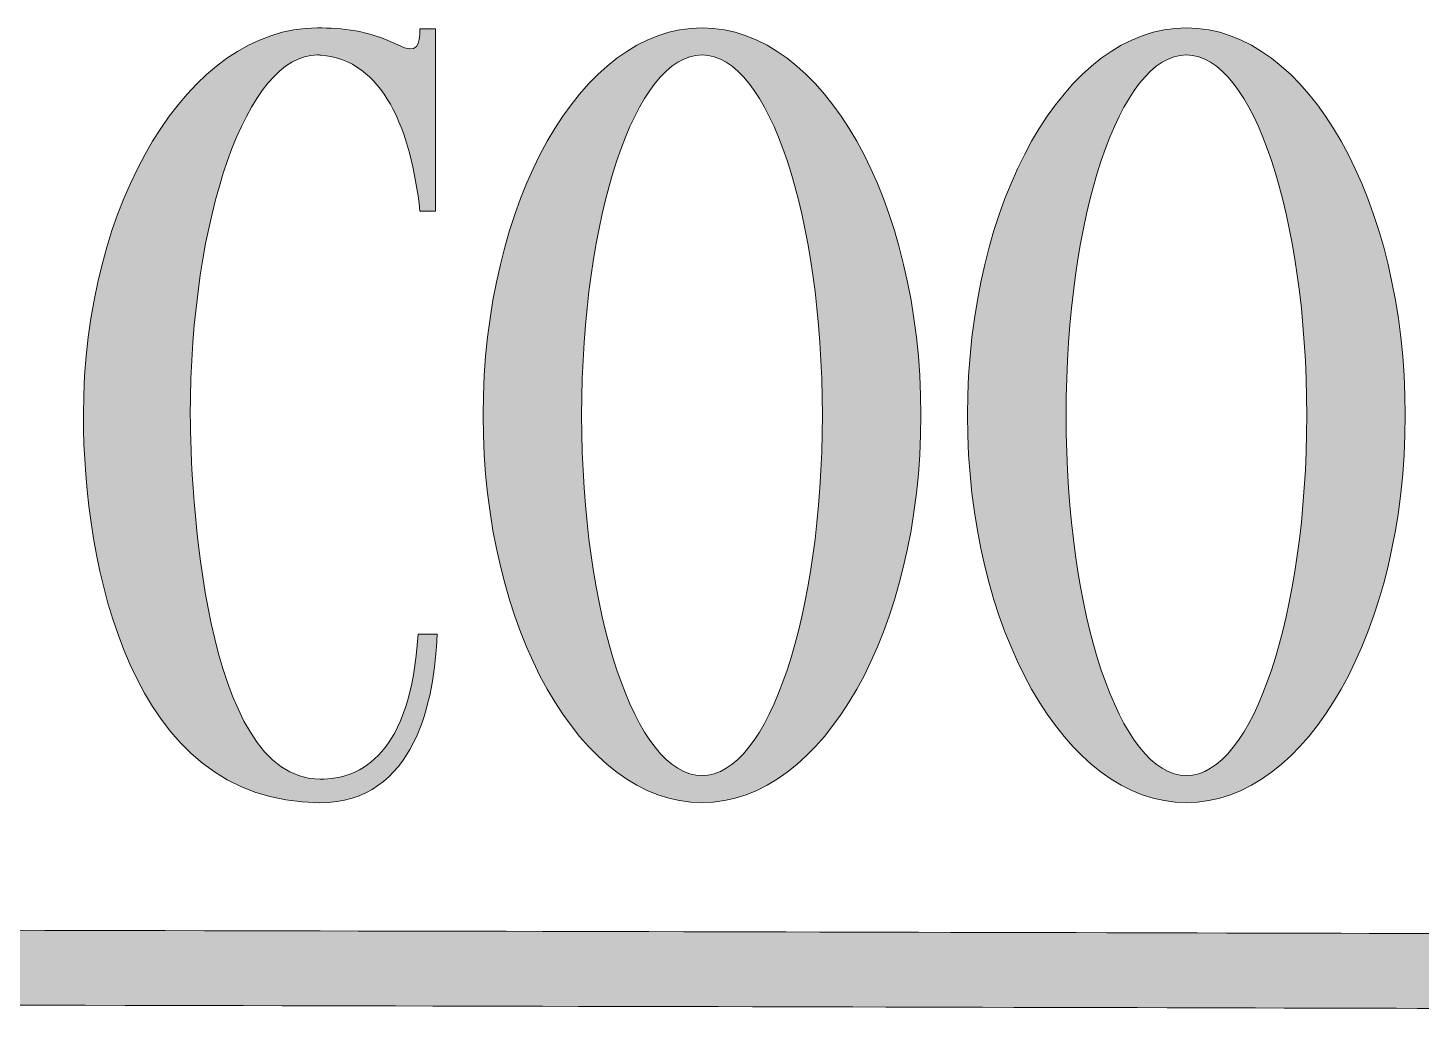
# Model space of a CAD drawing. Header units: inches. Extents: x 58 to 1022, y -797 to -283.
# Drawn here: x 673 to 833.9, y -633.3 to -519.8 of the extents above; entities that cross this region are included whole.
import ezdxf

# ---------------------------------------------------------------- set-up
doc = ezdxf.new("R2010")
doc.units = ezdxf.units.IN
doc.header["$MEASUREMENT"] = 0
doc.layers.add('Layer 1', color=7, linetype='Continuous')

# ---------------------------------------------------------------- blocks, each defined once
blk = doc.blocks.new('block 14')
at = {"layer": 'Layer 1', "true_color": 0x680b10}
h = blk.add_hatch(color=246, dxfattribs=at)
h.dxf.hatch_style = 2
edge = h.paths.add_edge_path()
edge.add_spline(control_points=[(720.23, -589.84), (719.93, -597.46), (717.69, -609.3), (706.67, -609.3), (684.67, -609.3), (679.37, -581.74), (679.37, -564.55), (679.37, -539.84), (691.66, -519.81), (706.39, -519.81), (709.2, -519.81), (712.29, -520.11), (715.7, -521.78), (718, -522.9), (718.24, -521.78), (718.24, -519.94), (718.24, -519.94), (720.03, -519.94), (720.03, -519.94), (720.03, -519.94), (720.03, -540.97), (720.03, -540.97), (720.03, -540.97), (718.24, -540.97), (718.24, -540.97), (717.2, -531.51), (713.99, -523.52), (706.8, -522.96), (706.66, -522.94), (706.52, -522.94), (706.39, -522.94), (698.29, -522.94), (691.72, -541.57), (691.72, -564.55), (691.72, -572.64), (693.17, -606.6), (706.71, -606.6), (711.46, -606.6), (717.17, -603.67), (718.03, -589.84), (718.03, -589.84), (720.23, -589.84), (720.23, -589.84)], knot_values=[0, 0, 0, 0, 1, 1, 1, 2, 2, 2, 3, 3, 3, 4, 4, 4, 5, 5, 5, 6, 6, 6, 7, 7, 7, 8, 8, 8, 9, 9, 9, 10, 10, 10, 11, 11, 11, 12, 12, 12, 13, 13, 13, 14, 14, 14, 14], degree=3, periodic=1)
h = blk.add_hatch(color=246, dxfattribs=at)
h.dxf.hatch_style = 2
edge = h.paths.add_edge_path()
edge.add_spline(control_points=[(776.1, -564.55), (776.1, -589.26), (764.78, -609.29), (750.82, -609.29), (736.86, -609.29), (725.54, -589.26), (725.54, -564.55), (725.54, -539.84), (736.86, -519.81), (750.82, -519.81), (764.78, -519.81), (776.1, -539.84), (776.1, -564.55)], knot_values=[0, 0, 0, 0, 1, 1, 1, 2, 2, 2, 3, 3, 3, 4, 4, 4, 4], degree=3, periodic=1)
edge = h.paths.add_edge_path()
edge.add_spline(control_points=[(764.72, -564.55), (764.72, -541.57), (758.5, -522.94), (750.82, -522.94), (743.14, -522.94), (736.92, -541.57), (736.92, -564.55), (736.92, -587.53), (743.14, -606.17), (750.82, -606.17), (758.5, -606.17), (764.72, -587.53), (764.72, -564.55)], knot_values=[0, 0, 0, 0, 1, 1, 1, 2, 2, 2, 3, 3, 3, 4, 4, 4, 4], degree=3, periodic=1)
h = blk.add_hatch(color=246, dxfattribs=at)
h.dxf.hatch_style = 2
edge = h.paths.add_edge_path()
edge.add_spline(control_points=[(832.05, -564.55), (832.05, -589.26), (820.73, -609.29), (806.77, -609.29), (792.81, -609.29), (781.49, -589.26), (781.49, -564.55), (781.49, -539.84), (792.81, -519.81), (806.77, -519.81), (820.73, -519.81), (832.05, -539.84), (832.05, -564.55)], knot_values=[0, 0, 0, 0, 1, 1, 1, 2, 2, 2, 3, 3, 3, 4, 4, 4, 4], degree=3, periodic=1)
edge = h.paths.add_edge_path()
edge.add_spline(control_points=[(820.67, -564.55), (820.67, -541.57), (814.45, -522.94), (806.77, -522.94), (799.09, -522.94), (792.87, -541.57), (792.87, -564.55), (792.87, -587.53), (799.09, -606.17), (806.77, -606.17), (814.45, -606.17), (820.67, -587.53), (820.67, -564.55)], knot_values=[0, 0, 0, 0, 1, 1, 1, 2, 2, 2, 3, 3, 3, 4, 4, 4, 4], degree=3, periodic=1)
at = {"layer": 'Layer 1', "lineweight": 0}
for points, knots in [([(720.23, -589.84), (719.93, -597.46), (717.69, -609.3), (706.67, -609.3), (684.67, -609.3), (679.37, -581.74), (679.37, -564.55), (679.37, -539.84), (691.66, -519.81), (706.39, -519.81), (709.2, -519.81), (712.29, -520.11), (715.7, -521.78), (718, -522.9), (718.24, -521.78), (718.24, -519.94), (718.24, -519.94), (720.03, -519.94), (720.03, -519.94), (720.03, -519.94), (720.03, -540.97), (720.03, -540.97), (720.03, -540.97), (718.24, -540.97), (718.24, -540.97), (717.2, -531.51), (713.99, -523.52), (706.8, -522.96), (706.66, -522.94), (706.52, -522.94), (706.39, -522.94), (698.29, -522.94), (691.72, -541.57), (691.72, -564.55), (691.72, -572.64), (693.17, -606.6), (706.71, -606.6), (711.46, -606.6), (717.17, -603.67), (718.03, -589.84), (718.03, -589.84), (720.23, -589.84), (720.23, -589.84)], [0, 0, 0, 0, 1, 1, 1, 2, 2, 2, 3, 3, 3, 4, 4, 4, 5, 5, 5, 6, 6, 6, 7, 7, 7, 8, 8, 8, 9, 9, 9, 10, 10, 10, 11, 11, 11, 12, 12, 12, 13, 13, 13, 14, 14, 14, 14]), ([(776.1, -564.55), (776.1, -589.26), (764.78, -609.29), (750.82, -609.29), (736.86, -609.29), (725.54, -589.26), (725.54, -564.55), (725.54, -539.84), (736.86, -519.81), (750.82, -519.81), (764.78, -519.81), (776.1, -539.84), (776.1, -564.55)], [0, 0, 0, 0, 1, 1, 1, 2, 2, 2, 3, 3, 3, 4, 4, 4, 4]), ([(832.05, -564.55), (832.05, -589.26), (820.73, -609.29), (806.77, -609.29), (792.81, -609.29), (781.49, -589.26), (781.49, -564.55), (781.49, -539.84), (792.81, -519.81), (806.77, -519.81), (820.73, -519.81), (832.05, -539.84), (832.05, -564.55)], [0, 0, 0, 0, 1, 1, 1, 2, 2, 2, 3, 3, 3, 4, 4, 4, 4]), ([(764.72, -564.55), (764.72, -541.57), (758.5, -522.94), (750.82, -522.94), (743.14, -522.94), (736.92, -541.57), (736.92, -564.55), (736.92, -587.53), (743.14, -606.17), (750.82, -606.17), (758.5, -606.17), (764.72, -587.53), (764.72, -564.55)], [0, 0, 0, 0, 1, 1, 1, 2, 2, 2, 3, 3, 3, 4, 4, 4, 4]), ([(820.67, -564.55), (820.67, -541.57), (814.45, -522.94), (806.77, -522.94), (799.09, -522.94), (792.87, -541.57), (792.87, -564.55), (792.87, -587.53), (799.09, -606.17), (806.77, -606.17), (814.45, -606.17), (820.67, -587.53), (820.67, -564.55)], [0, 0, 0, 0, 1, 1, 1, 2, 2, 2, 3, 3, 3, 4, 4, 4, 4])]:
    blk.add_open_spline(points, degree=3, knots=knots, dxfattribs=at)
blk = doc.blocks.new('block 21')
at = {"layer": 'Layer 1', "true_color": 0x680b10}
h = blk.add_hatch(color=246, dxfattribs=at)
h.dxf.hatch_style = 2
edge = h.paths.add_edge_path()
edge.add_spline(control_points=[(945.03, -633.26), (919.17, -633.26), (882.68, -633.17), (831.04, -633.05), (695.54, -632.71), (468.75, -632.16), (73.21, -632.16), (70.82, -632.16), (68.89, -630.22), (68.89, -627.84), (68.89, -625.45), (70.82, -623.51), (73.21, -623.51), (468.76, -623.51), (695.55, -624.07), (831.06, -624.4), (959.47, -624.72), (999.78, -624.81), (1004.98, -623.9), (1006.61, -623.16), (1008.61, -623.49), (1009.91, -624.86), (1011.55, -626.6), (1011.48, -629.33), (1009.75, -630.97), (1007.88, -632.74), (1007.33, -633.26), (945.03, -633.26)], knot_values=[0, 0, 0, 0, 1, 1, 1, 2, 2, 2, 3, 3, 3, 4, 4, 4, 5, 5, 5, 6, 6, 6, 7, 7, 7, 8, 8, 8, 9, 9, 9, 9], degree=3, periodic=1)
edge = h.paths.add_edge_path()
edge.add_spline(control_points=[(1003.81, -624.69), (1003.81, -624.69), (1003.8, -624.7), (1003.8, -624.7), (1003.8, -624.7), (1003.81, -624.69), (1003.81, -624.69)], knot_values=[0, 0, 0, 0, 1, 1, 1, 2, 2, 2, 2], degree=3, periodic=1)
edge = h.paths.add_edge_path()
edge.add_spline(control_points=[(1003.82, -624.68), (1003.82, -624.68), (1003.82, -624.68), (1003.82, -624.69), (1003.82, -624.68), (1003.82, -624.68), (1003.82, -624.68)], knot_values=[0, 0, 0, 0, 1, 1, 1, 2, 2, 2, 2], degree=3, periodic=1)
at = {"layer": 'Layer 1', "lineweight": 0}
blk.add_open_spline([(945.03, -633.26), (919.17, -633.26), (882.68, -633.17), (831.04, -633.05), (695.54, -632.71), (468.75, -632.16), (73.21, -632.16), (70.82, -632.16), (68.89, -630.22), (68.89, -627.84), (68.89, -625.45), (70.82, -623.51), (73.21, -623.51), (468.76, -623.51), (695.55, -624.07), (831.06, -624.4), (959.47, -624.72), (999.78, -624.81), (1004.98, -623.9), (1006.61, -623.16), (1008.61, -623.49), (1009.91, -624.86), (1011.55, -626.6), (1011.48, -629.33), (1009.75, -630.97), (1007.88, -632.74), (1007.33, -633.26), (945.03, -633.26)], degree=3, knots=[0, 0, 0, 0, 1, 1, 1, 2, 2, 2, 3, 3, 3, 4, 4, 4, 5, 5, 5, 6, 6, 6, 7, 7, 7, 8, 8, 8, 9, 9, 9, 9], dxfattribs=at)
blk = doc.blocks.new('block 13')
at = {"layer": 'Layer 1'}
for name in ['block 14', 'block 21']:
    blk.add_blockref(name, (0, 0), dxfattribs=at)
blk = doc.blocks.new('block 2')
at = {"layer": 'Layer 1'}
blk.add_blockref('block 13', (0, 0), dxfattribs=at)

msp = doc.modelspace()

# ---------------------------------------------------------------- block references
at = {"layer": 'Layer 1'}
msp.add_blockref('block 2', (0, 0), dxfattribs=at)

doc.saveas('drawing.dxf')
